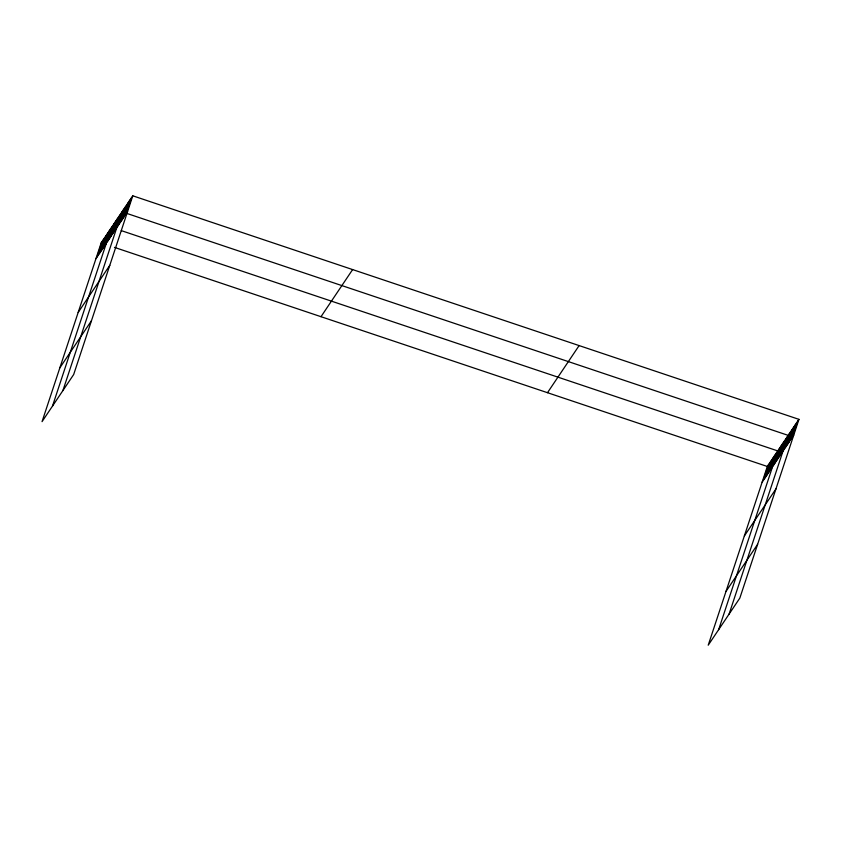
<?xml version="1.0" encoding="UTF-8"?>
<svg xmlns="http://www.w3.org/2000/svg" width="841" height="841" viewBox="0 0 841 841"><rect width="100%" height="100%" fill="white"/><g stroke="black" fill="none" stroke-linecap="round" stroke-linejoin="round"><path stroke-width="1.26" d="M132.783 195.806L101.162 242.912L42.05 421.646L73.672 374.529L132.783 195.806L798.95 419.354L739.838 598.088L708.217 645.194L767.328 466.471L798.95 419.354M97.114 256.925L102.318 241.188M98.271 255.191L103.475 239.464M99.438 253.467L104.641 237.73M100.594 251.743L105.798 236.006M101.75 250.008L106.954 234.282M102.917 248.284L108.111 232.547M104.074 246.56L109.277 230.823M105.23 244.826L110.434 229.099M52.489 406.098L111.59 227.364L116.426 228.994M107.553 241.378L112.757 225.64M108.71 239.643L113.913 223.916M109.866 237.919L115.07 222.182M111.033 236.195L116.237 220.458M112.189 234.46L117.393 218.734M113.346 232.736L118.549 216.999M114.513 231.012L119.706 215.275M115.669 229.278L120.873 213.551M62.917 390.55L122.029 211.816L788.196 435.375L729.094 614.098M118.024 225.777L123.228 210.04M119.212 223.99L124.415 208.263M120.41 222.213L125.614 206.487M121.609 220.437L126.812 204.699M122.797 218.649L128 202.923M123.995 216.873L129.199 201.146M125.193 215.096L130.387 199.359M126.381 213.309L131.585 197.582M763.281 480.474L768.485 464.747M764.448 478.75L769.641 463.013M765.604 477.015L770.808 461.288M766.761 475.291L771.964 459.564M767.917 473.567L773.121 457.83M769.084 471.833L774.288 456.106M770.24 470.108L775.444 454.382M771.397 468.384L776.6 452.647M718.656 629.646L777.767 450.923L121.262 230.613M773.72 464.926L778.924 449.199M774.876 463.202L780.08 447.465M776.043 461.467L781.236 445.741M777.2 459.743L782.403 444.016M778.356 458.019L783.56 442.282M779.512 456.285L784.716 440.558M780.679 454.56L785.883 438.834M781.836 452.836L787.039 437.099M784.19 449.325L789.394 433.599M785.389 447.549L790.593 431.811M786.577 445.772L791.78 430.035M787.775 443.985L792.979 428.258M788.974 442.208L794.167 426.471M790.162 440.432L795.365 424.694M791.36 438.645L796.564 422.918M792.548 436.868L797.752 421.131M95.958 258.65L127.58 211.533M78.171 312.442L109.793 265.325M59.837 367.853L91.459 320.736M320.999 316.689L352.621 269.572M547.491 392.694L579.113 345.588M762.125 482.198L793.746 435.091M744.338 535.99L775.959 488.873M726.004 591.412L757.625 544.295M101.162 242.912L105.987 244.542M114.45 247.38L767.328 466.471"/></g></svg>
